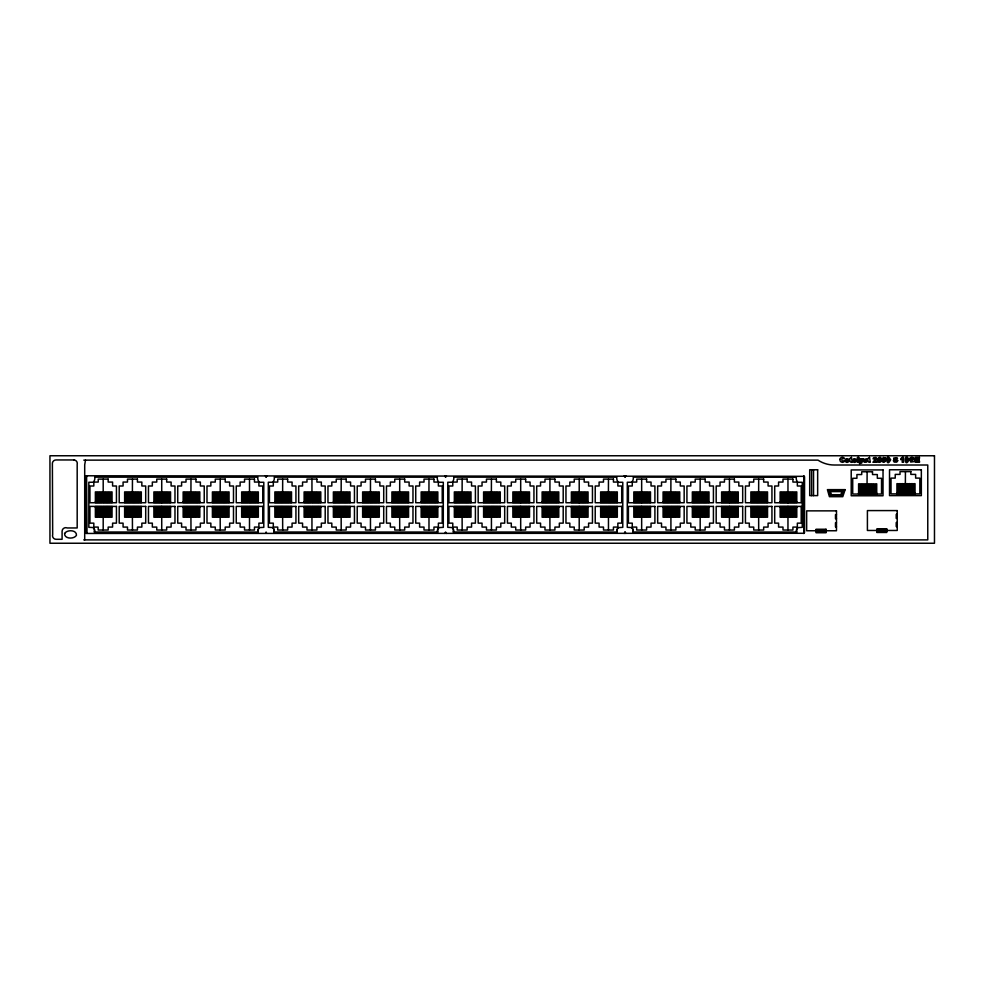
<?xml version="1.0" encoding="UTF-8"?>
<svg xmlns="http://www.w3.org/2000/svg" width="999" height="999" viewBox="0 0 999 999"><rect width="100%" height="100%" fill="white"/><g stroke="black" fill="none" stroke-linecap="round" stroke-linejoin="round"><path stroke-width="1.5" d="M444.905 475.824L445.579 477.147L446.441 475.824M624.175 533.491L624.862 532.804A1.748 1.748 0 0 0 625.062 532.005L625.861 533.454M265.759 533.041L265.896 532.804A1.748 1.748 0 0 0 266.096 532.005L266.496 533.129M444.855 533.404L445.591 532.005L446.378 533.454M259.265 527.634L263.798 527.347L263.798 482.28L259.565 482.28A5.007 5.007 0 0 1 258.666 481.256L258.429 480.856A5.544 5.544 0 0 1 257.879 477.185L94.743 477.147A5.544 5.544 0 0 1 94.193 480.819L93.956 481.206A5.007 5.007 0 0 1 93.057 482.242L88.824 482.242L88.824 527.31L93.357 527.584A4.246 4.246 0 0 1 94.081 528.608L94.256 529.02A4.67 4.67 0 0 1 94.393 532.005L258.229 532.042A4.67 4.67 0 0 1 258.366 529.058L258.554 528.646A4.246 4.246 0 0 1 259.265 527.634A4.558 4.558 0 0 0 258.254 532.03M438.748 527.634L443.294 527.347L443.294 482.28L439.048 482.28A5.007 5.007 0 0 1 438.149 481.256L437.912 480.856A5.544 5.544 0 0 1 437.375 477.185L274.238 477.147A5.544 5.544 0 0 1 273.689 480.819L273.439 481.206A5.007 5.007 0 0 1 272.54 482.242L268.306 482.242L268.306 527.31L272.839 527.584A4.246 4.246 0 0 1 273.564 528.608L273.751 529.02A4.67 4.67 0 0 1 273.876 532.005L437.724 532.042A4.558 4.558 0 0 1 438.736 527.622A4.246 4.246 0 0 0 438.037 528.646L437.849 529.058A4.67 4.67 0 0 0 437.724 532.042M618.231 527.634L622.777 527.347L622.777 482.28L618.531 482.28A5.007 5.007 0 0 1 617.632 481.256L617.394 480.856A5.544 5.544 0 0 1 616.858 477.185L453.721 477.147A5.544 5.544 0 0 1 453.171 480.819L452.922 481.206A5.007 5.007 0 0 1 452.023 482.242L447.789 482.242L447.789 527.31L452.322 527.584A4.246 4.246 0 0 1 453.047 528.608L453.234 529.02A4.67 4.67 0 0 1 453.359 532.005L617.207 532.042A4.558 4.558 0 0 1 618.219 527.622A4.246 4.246 0 0 0 617.519 528.646L617.332 529.058A4.67 4.67 0 0 0 617.207 532.042M803.745 533.454L804.357 532.804A1.748 1.748 0 0 0 804.545 532.005L804.545 477.147A1.673 1.673 0 0 0 804.345 476.348L86.014 475.786L86.014 533.454L803.945 533.279M87.475 475.824L86.601 477.147L87 533.129M266.958 475.824L266.096 477.147A1.673 1.673 0 0 0 265.896 476.348L265.334 475.861M625.923 475.824L625.062 477.147A1.673 1.673 0 0 0 624.862 476.348L624.387 475.824M83.779 460.127L817.969 460.127A29.733 29.733 0 0 0 834.302 465.01L927.771 465.01L927.771 539.885L83.779 539.885M905.331 483.678L904.132 483.678L904.132 493.881M867.007 483.828L865.808 483.828L865.808 494.043M828.908 490.584L843.568 490.584L841.857 495.729L829.919 495.729L828.908 490.584L830.381 495.729M132.368 491.908L131.256 491.908L131.256 502.734M190.884 491.908L189.785 491.908L189.785 502.734M220.142 491.908L219.043 491.908L219.043 502.734M282.592 491.908L281.481 491.908L281.481 502.734M341.109 491.908L340.01 491.908L340.01 502.734M399.625 491.908L398.526 491.908L398.526 502.734M428.896 491.908L427.784 491.908L427.784 502.734M462.075 491.908L460.964 491.908L460.964 502.734M491.333 491.908L490.222 491.908L490.222 502.734M549.85 491.908L548.751 491.908L548.751 502.734M608.379 491.908L607.267 491.908L607.267 502.734M670.816 491.908L669.717 491.908L669.717 502.734M700.074 491.908L698.975 491.908L698.975 502.734M758.603 491.908L757.492 491.908L757.492 502.734M858.603 493.106L859.814 493.106M861.013 493.106L862.212 493.106M863.411 493.106L864.61 493.106M865.808 493.106L867.007 493.106M868.218 493.106L869.417 493.106M870.616 493.106L871.815 493.106M873.014 493.106L874.212 493.106M875.524 493.106L876.722 493.106M896.927 492.957L898.126 492.957M899.325 492.957L900.524 492.957M901.722 492.957L902.921 492.957M904.132 492.957L905.331 492.957M906.53 492.957L907.729 492.957M908.928 492.957L910.126 492.957M911.325 492.957L912.537 492.957M913.835 492.957L915.034 492.957M95.38 501.748L96.478 501.748M97.577 501.748L98.689 501.748M99.788 501.748L100.899 501.748M101.998 501.748L103.097 501.748M104.208 501.748L105.307 501.748M106.418 501.748L107.517 501.748M108.629 501.748L109.728 501.748M110.926 501.748L112.038 501.748M124.638 501.748L125.737 501.748M126.848 501.748L127.947 501.748M129.046 501.748L130.157 501.748M131.256 501.748L132.368 501.748M133.466 501.748L134.578 501.748M135.677 501.748L136.776 501.748M137.887 501.748L138.986 501.748M140.185 501.748L141.296 501.748M153.896 501.748L154.995 501.748M156.106 501.748L157.205 501.748M158.317 501.748L159.415 501.748M160.514 501.748L161.626 501.748M162.725 501.748L163.836 501.748M164.935 501.748L166.046 501.748M167.145 501.748L168.244 501.748M169.443 501.748L170.554 501.748M183.154 501.748L184.266 501.748M185.364 501.748L186.463 501.748M187.575 501.748L188.674 501.748M189.785 501.748L190.884 501.748M191.983 501.748L193.094 501.748M194.193 501.748L195.305 501.748M196.403 501.748L197.515 501.748M198.714 501.748L199.812 501.748M212.412 501.748L213.524 501.748M214.623 501.748L215.734 501.748M216.833 501.748L217.932 501.748M219.043 501.748L220.142 501.748M221.254 501.748L222.352 501.748M223.464 501.748L224.563 501.748M225.662 501.748L226.773 501.748M227.972 501.748L229.071 501.748M241.671 501.748L242.782 501.748M243.881 501.748L244.992 501.748M246.091 501.748L247.203 501.748M248.301 501.748L249.4 501.748M250.512 501.748L251.611 501.748M252.722 501.748L253.821 501.748M254.932 501.748L256.031 501.748M257.23 501.748L258.329 501.748M274.862 501.748L275.961 501.748M277.073 501.748L278.172 501.748M279.27 501.748L280.382 501.748M281.481 501.748L282.592 501.748M283.691 501.748L284.802 501.748M285.901 501.748L287 501.748M288.112 501.748L289.211 501.748M290.409 501.748L291.521 501.748M304.121 501.748L305.219 501.748M306.331 501.748L307.43 501.748M308.541 501.748L309.64 501.748M310.739 501.748L311.85 501.748M312.949 501.748L314.061 501.748M315.16 501.748L316.271 501.748M317.37 501.748L318.469 501.748M319.68 501.748L320.779 501.748M333.379 501.748L334.49 501.748M335.589 501.748L336.688 501.748M337.799 501.748L338.898 501.748M340.01 501.748L341.109 501.748M342.22 501.748L343.319 501.748M344.418 501.748L345.529 501.748M346.628 501.748L347.739 501.748M348.938 501.748L350.037 501.748M362.637 501.748L363.748 501.748M364.847 501.748L365.959 501.748M367.058 501.748L368.156 501.748M369.268 501.748L370.367 501.748M371.478 501.748L372.577 501.748M373.688 501.748L374.787 501.748M375.886 501.748L376.998 501.748M378.196 501.748L379.295 501.748M391.908 501.748L393.007 501.748M394.106 501.748L395.217 501.748M396.316 501.748L397.427 501.748M398.526 501.748L399.625 501.748M400.736 501.748L401.835 501.748M402.947 501.748L404.046 501.748M405.157 501.748L406.256 501.748M407.455 501.748L408.566 501.748M421.166 501.748L422.265 501.748M423.376 501.748L424.475 501.748M425.574 501.748L426.685 501.748M427.784 501.748L428.896 501.748M429.995 501.748L431.106 501.748M432.205 501.748L433.304 501.748M434.415 501.748L435.514 501.748M436.713 501.748L437.824 501.748M454.345 501.748L455.444 501.748M456.555 501.748L457.654 501.748M458.753 501.748L459.865 501.748M460.964 501.748L462.075 501.748M463.174 501.748L464.285 501.748M465.384 501.748L466.483 501.748M467.594 501.748L468.693 501.748M469.892 501.748L471.004 501.748M483.603 501.748L484.702 501.748M485.814 501.748L486.913 501.748M488.024 501.748L489.123 501.748M490.222 501.748L491.333 501.748M492.432 501.748L493.543 501.748M494.642 501.748L495.754 501.748M496.853 501.748L497.952 501.748M499.163 501.748L500.262 501.748M512.862 501.748L513.973 501.748M515.072 501.748L516.171 501.748M517.282 501.748L518.381 501.748M519.492 501.748L520.591 501.748M521.69 501.748L522.802 501.748M523.901 501.748L525.012 501.748M526.111 501.748L527.222 501.748M528.421 501.748L529.52 501.748M542.12 501.748L543.231 501.748M544.33 501.748L545.442 501.748M546.54 501.748L547.639 501.748M548.751 501.748L549.85 501.748M550.961 501.748L552.06 501.748M553.171 501.748L554.27 501.748M555.369 501.748L556.48 501.748M557.679 501.748L558.778 501.748M571.378 501.748L572.489 501.748M573.588 501.748L574.7 501.748M575.799 501.748L576.91 501.748M578.009 501.748L579.108 501.748M580.219 501.748L581.318 501.748M582.429 501.748L583.528 501.748M584.64 501.748L585.739 501.748M586.937 501.748L588.049 501.748M600.649 501.748L601.748 501.748M602.859 501.748L603.958 501.748M605.057 501.748L606.168 501.748M607.267 501.748L608.379 501.748M609.477 501.748L610.576 501.748M611.688 501.748L612.787 501.748M613.898 501.748L614.997 501.748M616.196 501.748L617.307 501.748M633.828 501.748L634.927 501.748M636.038 501.748L637.137 501.748M638.249 501.748L639.348 501.748M640.446 501.748L641.558 501.748M642.657 501.748L643.768 501.748M644.867 501.748L645.978 501.748M647.077 501.748L648.176 501.748M649.387 501.748L650.486 501.748M663.086 501.748L664.198 501.748M665.297 501.748L666.395 501.748M667.507 501.748L668.606 501.748M669.717 501.748L670.816 501.748M671.927 501.748L673.026 501.748M674.125 501.748L675.237 501.748M676.335 501.748L677.447 501.748M678.646 501.748L679.745 501.748M692.344 501.748L693.456 501.748M694.555 501.748L695.666 501.748M696.765 501.748L697.864 501.748M698.975 501.748L700.074 501.748M701.186 501.748L702.285 501.748M703.396 501.748L704.495 501.748M705.594 501.748L706.705 501.748M707.904 501.748L709.003 501.748M721.615 501.748L722.714 501.748M723.813 501.748L724.924 501.748M726.023 501.748L727.135 501.748M728.234 501.748L729.332 501.748M730.444 501.748L731.543 501.748M732.654 501.748L733.753 501.748M734.864 501.748L735.963 501.748M737.162 501.748L738.273 501.748M750.873 501.748L751.972 501.748M753.084 501.748L754.183 501.748M755.281 501.748L756.393 501.748M757.492 501.748L758.603 501.748M759.702 501.748L760.813 501.748M761.912 501.748L763.011 501.748M764.123 501.748L765.222 501.748M766.42 501.748L767.532 501.748M780.132 501.748L781.23 501.748M782.342 501.748L783.441 501.748M784.552 501.748L785.651 501.748M786.75 501.748L787.861 501.748M788.96 501.748L790.072 501.748M791.171 501.748L792.282 501.748M793.381 501.748L794.48 501.748M795.679 501.748L796.79 501.748M95.38 507.392L96.478 507.392M97.577 507.392L98.689 507.392M99.788 507.392L100.899 507.392M101.998 507.392L103.097 507.392M104.208 507.392L105.307 507.392M106.418 507.392L107.517 507.392M108.629 507.392L109.728 507.392M110.926 507.392L112.038 507.392M124.638 507.392L125.737 507.392M126.848 507.392L127.947 507.392M129.046 507.392L130.157 507.392M131.256 507.392L132.368 507.392M133.466 507.392L134.578 507.392M135.677 507.392L136.776 507.392M137.887 507.392L138.986 507.392M140.185 507.392L141.296 507.392M153.896 507.392L154.995 507.392M156.106 507.392L157.205 507.392M158.317 507.392L159.415 507.392M160.514 507.392L161.626 507.392M162.725 507.392L163.836 507.392M164.935 507.392L166.046 507.392M167.145 507.392L168.244 507.392M169.443 507.392L170.554 507.392M183.154 507.392L184.266 507.392M185.364 507.392L186.463 507.392M187.575 507.392L188.674 507.392M189.785 507.392L190.884 507.392M191.983 507.392L193.094 507.392M194.193 507.392L195.305 507.392M196.403 507.392L197.515 507.392M198.714 507.392L199.812 507.392M212.412 507.392L213.524 507.392M214.623 507.392L215.734 507.392M216.833 507.392L217.932 507.392M219.043 507.392L220.142 507.392M221.254 507.392L222.352 507.392M223.464 507.392L224.563 507.392M225.662 507.392L226.773 507.392M227.972 507.392L229.071 507.392M241.671 507.392L242.782 507.392M243.881 507.392L244.992 507.392M246.091 507.392L247.203 507.392M248.301 507.392L249.4 507.392M250.512 507.392L251.611 507.392M252.722 507.392L253.821 507.392M254.932 507.392L256.031 507.392M257.23 507.392L258.329 507.392M274.862 507.392L275.961 507.392M277.073 507.392L278.172 507.392M279.27 507.392L280.382 507.392M281.481 507.392L282.592 507.392M283.691 507.392L284.802 507.392M285.901 507.392L287 507.392M288.112 507.392L289.211 507.392M290.409 507.392L291.521 507.392M304.121 507.392L305.219 507.392M306.331 507.392L307.43 507.392M308.541 507.392L309.64 507.392M310.739 507.392L311.85 507.392M312.949 507.392L314.061 507.392M315.16 507.392L316.271 507.392M317.37 507.392L318.469 507.392M319.68 507.392L320.779 507.392M333.379 507.392L334.49 507.392M335.589 507.392L336.688 507.392M337.799 507.392L338.898 507.392M340.01 507.392L341.109 507.392M342.22 507.392L343.319 507.392M344.418 507.392L345.529 507.392M346.628 507.392L347.739 507.392M348.938 507.392L350.037 507.392M362.637 507.392L363.748 507.392M364.847 507.392L365.959 507.392M367.058 507.392L368.156 507.392M369.268 507.392L370.367 507.392M371.478 507.392L372.577 507.392M373.688 507.392L374.787 507.392M375.886 507.392L376.998 507.392M378.196 507.392L379.295 507.392M391.908 507.392L393.007 507.392M394.106 507.392L395.217 507.392M396.316 507.392L397.427 507.392M398.526 507.392L399.625 507.392M400.736 507.392L401.835 507.392M402.947 507.392L404.046 507.392M405.157 507.392L406.256 507.392M407.455 507.392L408.566 507.392M421.166 507.392L422.265 507.392M423.376 507.392L424.475 507.392M425.574 507.392L426.685 507.392M427.784 507.392L428.896 507.392M429.995 507.392L431.106 507.392M432.205 507.392L433.304 507.392M434.415 507.392L435.514 507.392M436.713 507.392L437.824 507.392M454.345 507.392L455.444 507.392M456.555 507.392L457.654 507.392M458.753 507.392L459.865 507.392M460.964 507.392L462.075 507.392M463.174 507.392L464.285 507.392M465.384 507.392L466.483 507.392M467.594 507.392L468.693 507.392M469.892 507.392L471.004 507.392M483.603 507.392L484.702 507.392M485.814 507.392L486.913 507.392M488.024 507.392L489.123 507.392M490.222 507.392L491.333 507.392M492.432 507.392L493.543 507.392M494.642 507.392L495.754 507.392M496.853 507.392L497.952 507.392M499.163 507.392L500.262 507.392M512.862 507.392L513.973 507.392M515.072 507.392L516.171 507.392M517.282 507.392L518.381 507.392M519.492 507.392L520.591 507.392M521.69 507.392L522.802 507.392M523.901 507.392L525.012 507.392M526.111 507.392L527.222 507.392M528.421 507.392L529.52 507.392M542.12 507.392L543.231 507.392M544.33 507.392L545.442 507.392M546.54 507.392L547.639 507.392M548.751 507.392L549.85 507.392M550.961 507.392L552.06 507.392M553.171 507.392L554.27 507.392M555.369 507.392L556.48 507.392M557.679 507.392L558.778 507.392M571.378 507.392L572.489 507.392M573.588 507.392L574.7 507.392M575.799 507.392L576.91 507.392M578.009 507.392L579.108 507.392M580.219 507.392L581.318 507.392M582.429 507.392L583.528 507.392M584.64 507.392L585.739 507.392M586.937 507.392L588.049 507.392M600.649 507.392L601.748 507.392M602.859 507.392L603.958 507.392M605.057 507.392L606.168 507.392M607.267 507.392L608.379 507.392M609.477 507.392L610.576 507.392M611.688 507.392L612.787 507.392M613.898 507.392L614.997 507.392M616.196 507.392L617.307 507.392M633.828 507.392L634.927 507.392M636.038 507.392L637.137 507.392M638.249 507.392L639.348 507.392M640.446 507.392L641.558 507.392M642.657 507.392L643.768 507.392M644.867 507.392L645.978 507.392M647.077 507.392L648.176 507.392M649.387 507.392L650.486 507.392M663.086 507.392L664.198 507.392M665.297 507.392L666.395 507.392M667.507 507.392L668.606 507.392M669.717 507.392L670.816 507.392M671.927 507.392L673.026 507.392M674.125 507.392L675.237 507.392M676.335 507.392L677.447 507.392M678.646 507.392L679.745 507.392M692.344 507.392L693.456 507.392M694.555 507.392L695.666 507.392M696.765 507.392L697.864 507.392M698.975 507.392L700.074 507.392M701.186 507.392L702.285 507.392M703.396 507.392L704.495 507.392M705.594 507.392L706.705 507.392M707.904 507.392L709.003 507.392M721.615 507.392L722.714 507.392M723.813 507.392L724.924 507.392M726.023 507.392L727.135 507.392M728.234 507.392L729.332 507.392M730.444 507.392L731.543 507.392M732.654 507.392L733.753 507.392M734.864 507.392L735.963 507.392M737.162 507.392L738.273 507.392M750.873 507.392L751.972 507.392M753.084 507.392L754.183 507.392M755.281 507.392L756.393 507.392M757.492 507.392L758.603 507.392M759.702 507.392L760.813 507.392M761.912 507.392L763.011 507.392M764.123 507.392L765.222 507.392M766.42 507.392L767.532 507.392M780.132 507.392L781.23 507.392M782.342 507.392L783.441 507.392M784.552 507.392L785.651 507.392M786.75 507.392L787.861 507.392M788.96 507.392L790.072 507.392M791.171 507.392L792.282 507.392M793.381 507.392L794.48 507.392M795.679 507.392L796.79 507.392M897.227 514.398L896.24 514.398L896.24 518.381L897.227 518.381M836.475 514.685L835.489 514.685L835.489 518.656L836.475 518.656M132.368 517.232L131.256 517.232L131.256 506.406M190.884 517.232L189.785 517.232L189.785 506.406M220.142 517.232L219.043 517.232L219.043 506.406M282.592 517.232L281.481 517.232L281.481 506.406M341.109 517.232L340.01 517.232L340.01 506.406M399.625 517.232L398.526 517.232L398.526 506.406M428.896 517.232L427.784 517.232L427.784 506.406M462.075 517.232L460.964 517.232L460.964 506.406M491.333 517.232L490.222 517.232L490.222 506.406M549.85 517.232L548.751 517.232L548.751 506.406M608.379 517.232L607.267 517.232L607.267 506.406M670.816 517.232L669.717 517.232L669.717 506.406M700.074 517.232L698.975 517.232L698.975 506.406M758.603 517.232L757.492 517.232L757.492 506.406M897.227 522.552L896.24 522.552L896.24 526.523L897.227 526.523M836.475 522.827L835.489 522.827L835.489 526.81L836.475 526.81M876.835 529.482L886.775 529.482M816.083 529.757L826.023 529.757M876.835 531.468L886.775 531.468M816.083 531.743L826.023 531.743M796.69 532.042A4.67 4.67 0 0 1 796.815 529.058L797.002 528.646A4.246 4.246 0 0 1 797.726 527.634L802.259 527.347L802.259 482.28L798.026 482.28A5.007 5.007 0 0 1 797.127 481.256L796.877 480.856A5.544 5.544 0 0 1 796.34 477.185L633.204 477.147A5.544 5.544 0 0 1 632.654 480.819L632.404 481.206A5.007 5.007 0 0 1 631.505 482.242L627.272 482.242L627.272 527.31L631.818 527.584A4.558 4.558 0 0 1 632.817 531.992L796.69 532.042A4.558 4.558 0 0 1 797.714 527.622M624.313 475.861L624.787 476.386A1.673 1.673 0 0 1 624.962 476.91M265.672 476.161L265.821 476.386A1.673 1.673 0 0 1 265.996 476.91M445.579 477.147L445.554 476.86A1.673 1.673 0 0 0 445.304 476.386M915.034 493.881L915.034 483.678L913.835 483.678L913.835 493.881M912.537 493.881L912.537 483.678L911.325 483.678L911.325 493.881M910.126 493.881L910.126 483.678L908.928 483.678L908.928 493.881M907.729 493.881L907.729 483.678L906.53 483.678L906.53 493.881M905.431 471.615L905.331 493.881M902.921 493.881L902.921 483.678L901.722 483.678L901.722 493.881M900.524 493.881L900.524 483.678L899.325 483.678L899.325 493.881M898.126 493.881L898.126 483.678L896.927 483.678L896.927 493.881M896.727 514.398L896.727 518.381M896.727 522.552L896.727 526.523M876.722 494.043L876.722 483.828L875.524 483.828L875.524 494.043M874.212 494.043L874.212 483.828L873.014 483.828L873.014 494.043M871.815 494.043L871.815 483.828L870.616 483.828L870.616 494.043M869.417 494.043L869.417 483.828L868.218 483.828L868.218 494.043M867.12 471.778L867.007 494.043M864.61 494.043L864.61 483.828L863.411 483.828L863.411 494.043M862.212 494.043L862.212 483.828L861.013 483.828L861.013 494.043M859.814 494.043L859.814 483.828L858.603 483.828L858.603 494.043M835.988 514.685L835.988 518.656M835.988 522.827L835.988 526.81M813.536 469.767L813.536 495.616M811.625 469.767L811.625 495.616M803.87 475.786L803.87 533.454M796.79 502.734L796.79 491.908L795.679 491.908L795.679 502.734M796.79 506.406L796.79 517.232L795.679 517.232L795.679 506.406M794.48 502.734L794.48 491.908L793.381 491.908L793.381 502.734M794.48 506.406L794.48 517.232L793.381 517.232L793.381 506.406M792.282 502.734L792.282 491.908L791.171 491.908L791.171 502.734M792.282 506.406L792.282 517.232L791.171 517.232L791.171 506.406M790.072 502.734L790.072 491.908L788.96 491.908L788.96 502.734M790.072 506.406L790.072 517.232L788.96 517.232L788.96 506.406M787.961 479.108L787.961 502.734M787.961 506.406L787.961 530.032M787.861 502.734L787.861 491.908L786.75 491.908L786.75 502.734M787.861 506.406L787.861 517.232L786.75 517.232L786.75 506.406M785.651 502.734L785.651 491.908L784.552 491.908L784.552 502.734M785.651 506.406L785.651 517.232L784.552 517.232L784.552 506.406M783.441 502.734L783.441 491.908L782.342 491.908L782.342 502.734M783.441 506.406L783.441 517.232L782.342 517.232L782.342 506.406M781.23 502.734L781.23 491.908L780.132 491.908L780.132 502.734M781.23 506.406L781.23 517.232L780.132 517.232L780.132 506.406M767.532 502.734L767.532 491.908L766.42 491.908L766.42 502.734M767.532 506.406L767.532 517.232L766.42 517.232L766.42 506.406M765.222 502.734L765.222 491.908L764.123 491.908L764.123 502.734M765.222 506.406L765.222 517.232L764.123 517.232L764.123 506.406M763.011 502.734L763.011 491.908L761.912 491.908L761.912 502.734M763.011 506.406L763.011 517.232L761.912 517.232L761.912 506.406M760.813 502.734L760.813 491.908L759.702 491.908L759.702 502.734M760.813 506.406L760.813 517.232L759.702 517.232L759.702 506.406M758.691 479.108L758.603 502.734M758.603 506.406L758.691 530.032M756.393 502.734L756.393 491.908L755.281 491.908L755.281 502.734M756.393 506.406L756.393 517.232L755.281 517.232L755.281 506.406M754.183 502.734L754.183 491.908L753.084 491.908L753.084 502.734M754.183 506.406L754.183 517.232L753.084 517.232L753.084 506.406M751.972 502.734L751.972 491.908L750.873 491.908L750.873 502.734M751.972 506.406L751.972 517.232L750.873 517.232L750.873 506.406M738.273 502.734L738.273 491.908L737.162 491.908L737.162 502.734M738.273 506.406L738.273 517.232L737.162 517.232L737.162 506.406M735.963 502.734L735.963 491.908L734.864 491.908L734.864 502.734M735.963 506.406L735.963 517.232L734.864 517.232L734.864 506.406M733.753 502.734L733.753 491.908L732.654 491.908L732.654 502.734M733.753 506.406L733.753 517.232L732.654 517.232L732.654 506.406M731.543 502.734L731.543 491.908L730.444 491.908L730.444 502.734M731.543 506.406L731.543 517.232L730.444 517.232L730.444 506.406M729.432 479.108L729.432 502.734M729.432 506.406L729.432 530.032M729.332 502.734L729.332 491.908L728.234 491.908L728.234 502.734M729.332 506.406L729.332 517.232L728.234 517.232L728.234 506.406M727.135 502.734L727.135 491.908L726.023 491.908L726.023 502.734M727.135 506.406L727.135 517.232L726.023 517.232L726.023 506.406M724.924 502.734L724.924 491.908L723.813 491.908L723.813 502.734M724.924 506.406L724.924 517.232L723.813 517.232L723.813 506.406M722.714 502.734L722.714 491.908L721.615 491.908L721.615 502.734M722.714 506.406L722.714 517.232L721.615 517.232L721.615 506.406M709.003 502.734L709.003 491.908L707.904 491.908L707.904 502.734M709.003 506.406L709.003 517.232L707.904 517.232L707.904 506.406M706.705 502.734L706.705 491.908L705.594 491.908L705.594 502.734M706.705 506.406L706.705 517.232L705.594 517.232L705.594 506.406M704.495 502.734L704.495 491.908L703.396 491.908L703.396 502.734M704.495 506.406L704.495 517.232L703.396 517.232L703.396 506.406M702.285 502.734L702.285 491.908L701.186 491.908L701.186 502.734M702.285 506.406L702.285 517.232L701.186 517.232L701.186 506.406M700.174 479.108L700.074 502.734M700.174 506.406L700.174 530.032M697.864 502.734L697.864 491.908L696.765 491.908L696.765 502.734M697.864 506.406L697.864 517.232L696.765 517.232L696.765 506.406M695.666 502.734L695.666 491.908L694.555 491.908L694.555 502.734M695.666 506.406L695.666 517.232L694.555 517.232L694.555 506.406M693.456 502.734L693.456 491.908L692.344 491.908L692.344 502.734M693.456 506.406L693.456 517.232L692.344 517.232L692.344 506.406M679.745 502.734L679.745 491.908L678.646 491.908L678.646 502.734M679.745 506.406L679.745 517.232L678.646 517.232L678.646 506.406M677.447 502.734L677.447 491.908L676.335 491.908L676.335 502.734M677.447 506.406L677.447 517.232L676.335 517.232L676.335 506.406M675.237 502.734L675.237 491.908L674.125 491.908L674.125 502.734M675.237 506.406L675.237 517.232L674.125 517.232L674.125 506.406M673.026 502.734L673.026 491.908L671.927 491.908L671.927 502.734M673.026 506.406L673.026 517.232L671.927 517.232L671.927 506.406M670.916 479.108L670.816 502.734M670.916 506.406L670.916 530.032M668.606 502.734L668.606 491.908L667.507 491.908L667.507 502.734M668.606 506.406L668.606 517.232L667.507 517.232L667.507 506.406M666.395 502.734L666.395 491.908L665.297 491.908L665.297 502.734M666.395 506.406L666.395 517.232L665.297 517.232L665.297 506.406M664.198 502.734L664.198 491.908L663.086 491.908L663.086 502.734M664.198 506.406L664.198 517.232L663.086 517.232L663.086 506.406M650.486 502.734L650.486 491.908L649.387 491.908L649.387 502.734M650.486 506.406L650.486 517.232L649.387 517.232L649.387 506.406M648.176 502.734L648.176 491.908L647.077 491.908L647.077 502.734M648.176 506.406L648.176 517.232L647.077 517.232L647.077 506.406M645.978 502.734L645.978 491.908L644.867 491.908L644.867 502.734M645.978 506.406L645.978 517.232L644.867 517.232L644.867 506.406M643.768 502.734L643.768 491.908L642.657 491.908L642.657 502.734M643.768 506.406L643.768 517.232L642.657 517.232L642.657 506.406M641.658 479.108L641.658 502.734M641.658 506.406L641.658 530.032M641.558 502.734L641.558 491.908L640.446 491.908L640.446 502.734M641.558 506.406L641.558 517.232L640.446 517.232L640.446 506.406M639.348 502.734L639.348 491.908L638.249 491.908L638.249 502.734M639.348 506.406L639.348 517.232L638.249 517.232L638.249 506.406M637.137 502.734L637.137 491.908L636.038 491.908L636.038 502.734M637.137 506.406L637.137 517.232L636.038 517.232L636.038 506.406M634.927 502.734L634.927 491.908L633.828 491.908L633.828 502.734M634.927 506.406L634.927 517.232L633.828 517.232L633.828 506.406M617.307 502.734L617.307 491.908L616.196 491.908L616.196 502.734M617.307 506.406L617.307 517.232L616.196 517.232L616.196 506.406M614.997 502.734L614.997 491.908L613.898 491.908L613.898 502.734M614.997 506.406L614.997 517.232L613.898 517.232L613.898 506.406M612.787 502.734L612.787 491.908L611.688 491.908L611.688 502.734M612.787 506.406L612.787 517.232L611.688 517.232L611.688 506.406M610.576 502.734L610.576 491.908L609.477 491.908L609.477 502.734M610.576 506.406L610.576 517.232L609.477 517.232L609.477 506.406M608.466 479.108L608.379 502.734M608.466 506.406L608.466 530.032M606.168 502.734L606.168 491.908L605.057 491.908L605.057 502.734M606.168 506.406L606.168 517.232L605.057 517.232L605.057 506.406M603.958 502.734L603.958 491.908L602.859 491.908L602.859 502.734M603.958 506.406L603.958 517.232L602.859 517.232L602.859 506.406M601.748 502.734L601.748 491.908L600.649 491.908L600.649 502.734M601.748 506.406L601.748 517.232L600.649 517.232L600.649 506.406M588.049 502.734L588.049 491.908L586.937 491.908L586.937 502.734M588.049 506.406L588.049 517.232L586.937 517.232L586.937 506.406M585.739 502.734L585.739 491.908L584.64 491.908L584.64 502.734M585.739 506.406L585.739 517.232L584.64 517.232L584.64 506.406M583.528 502.734L583.528 491.908L582.429 491.908L582.429 502.734M583.528 506.406L583.528 517.232L582.429 517.232L582.429 506.406M581.318 502.734L581.318 491.908L580.219 491.908L580.219 502.734M581.318 506.406L581.318 517.232L580.219 517.232L580.219 506.406M579.208 479.108L579.208 502.734M579.208 506.406L579.208 530.032M579.108 502.734L579.108 491.908L578.009 491.908L578.009 502.734M579.108 506.406L579.108 517.232L578.009 517.232L578.009 506.406M576.91 502.734L576.91 491.908L575.799 491.908L575.799 502.734M576.91 506.406L576.91 517.232L575.799 517.232L575.799 506.406M574.7 502.734L574.7 491.908L573.588 491.908L573.588 502.734M574.7 506.406L574.7 517.232L573.588 517.232L573.588 506.406M572.489 502.734L572.489 491.908L571.378 491.908L571.378 502.734M572.489 506.406L572.489 517.232L571.378 517.232L571.378 506.406M558.778 502.734L558.778 491.908L557.679 491.908L557.679 502.734M558.778 506.406L558.778 517.232L557.679 517.232L557.679 506.406M556.48 502.734L556.48 491.908L555.369 491.908L555.369 502.734M556.48 506.406L556.48 517.232L555.369 517.232L555.369 506.406M554.27 502.734L554.27 491.908L553.171 491.908L553.171 502.734M554.27 506.406L554.27 517.232L553.171 517.232L553.171 506.406M552.06 502.734L552.06 491.908L550.961 491.908L550.961 502.734M552.06 506.406L552.06 517.232L550.961 517.232L550.961 506.406M549.949 479.108L549.85 502.734M549.85 506.406L549.949 530.032M547.639 502.734L547.639 491.908L546.54 491.908L546.54 502.734M547.639 506.406L547.639 517.232L546.54 517.232L546.54 506.406M545.442 502.734L545.442 491.908L544.33 491.908L544.33 502.734M545.442 506.406L545.442 517.232L544.33 517.232L544.33 506.406M543.231 502.734L543.231 491.908L542.12 491.908L542.12 502.734M543.231 506.406L543.231 517.232L542.12 517.232L542.12 506.406M529.52 502.734L529.52 491.908L528.421 491.908L528.421 502.734M529.52 506.406L529.52 517.232L528.421 517.232L528.421 506.406M527.222 502.734L527.222 491.908L526.111 491.908L526.111 502.734M527.222 506.406L527.222 517.232L526.111 517.232L526.111 506.406M525.012 502.734L525.012 491.908L523.901 491.908L523.901 502.734M525.012 506.406L525.012 517.232L523.901 517.232L523.901 506.406M522.802 502.734L522.802 491.908L521.69 491.908L521.69 502.734M522.802 506.406L522.802 517.232L521.69 517.232L521.69 506.406M520.691 479.108L520.691 502.734M520.691 506.406L520.691 530.032M520.591 502.734L520.591 491.908L519.492 491.908L519.492 502.734M520.591 506.406L520.591 517.232L519.492 517.232L519.492 506.406M518.381 502.734L518.381 491.908L517.282 491.908L517.282 502.734M518.381 506.406L518.381 517.232L517.282 517.232L517.282 506.406M516.171 502.734L516.171 491.908L515.072 491.908L515.072 502.734M516.171 506.406L516.171 517.232L515.072 517.232L515.072 506.406M513.973 502.734L513.973 491.908L512.862 491.908L512.862 502.734M513.973 506.406L513.973 517.232L512.862 517.232L512.862 506.406M500.262 502.734L500.262 491.908L499.163 491.908L499.163 502.734M500.262 506.406L500.262 517.232L499.163 517.232L499.163 506.406M497.952 502.734L497.952 491.908L496.853 491.908L496.853 502.734M497.952 506.406L497.952 517.232L496.853 517.232L496.853 506.406M495.754 502.734L495.754 491.908L494.642 491.908L494.642 502.734M495.754 506.406L495.754 517.232L494.642 517.232L494.642 506.406M493.543 502.734L493.543 491.908L492.432 491.908L492.432 502.734M493.543 506.406L493.543 517.232L492.432 517.232L492.432 506.406M491.433 479.108L491.333 502.734M491.433 506.406L491.433 530.032M489.123 502.734L489.123 491.908L488.024 491.908L488.024 502.734M489.123 506.406L489.123 517.232L488.024 517.232L488.024 506.406M486.913 502.734L486.913 491.908L485.814 491.908L485.814 502.734M486.913 506.406L486.913 517.232L485.814 517.232L485.814 506.406M484.702 502.734L484.702 491.908L483.603 491.908L483.603 502.734M484.702 506.406L484.702 517.232L483.603 517.232L483.603 506.406M471.004 502.734L471.004 491.908L469.892 491.908L469.892 502.734M471.004 506.406L471.004 517.232L469.892 517.232L469.892 506.406M468.693 502.734L468.693 491.908L467.594 491.908L467.594 502.734M468.693 506.406L468.693 517.232L467.594 517.232L467.594 506.406M466.483 502.734L466.483 491.908L465.384 491.908L465.384 502.734M466.483 506.406L466.483 517.232L465.384 517.232L465.384 506.406M464.285 502.734L464.285 491.908L463.174 491.908L463.174 502.734M464.285 506.406L464.285 517.232L463.174 517.232L463.174 506.406M462.162 479.108L462.075 502.734M462.075 506.406L462.162 530.032M459.865 502.734L459.865 491.908L458.753 491.908L458.753 502.734M459.865 506.406L459.865 517.232L458.753 517.232L458.753 506.406M457.654 502.734L457.654 491.908L456.555 491.908L456.555 502.734M457.654 506.406L457.654 517.232L456.555 517.232L456.555 506.406M455.444 502.734L455.444 491.908L454.345 491.908L454.345 502.734M455.444 506.406L455.444 517.232L454.345 517.232L454.345 506.406M437.824 502.734L437.824 491.908L436.713 491.908L436.713 502.734M437.824 506.406L437.824 517.232L436.713 517.232L436.713 506.406M435.514 502.734L435.514 491.908L434.415 491.908L434.415 502.734M435.514 506.406L435.514 517.232L434.415 517.232L434.415 506.406M433.304 502.734L433.304 491.908L432.205 491.908L432.205 502.734M433.304 506.406L433.304 517.232L432.205 517.232L432.205 506.406M431.106 502.734L431.106 491.908L429.995 491.908L429.995 502.734M431.106 506.406L431.106 517.232L429.995 517.232L429.995 506.406M428.983 479.108L428.896 502.734M428.983 506.406L428.983 530.032M426.685 502.734L426.685 491.908L425.574 491.908L425.574 502.734M426.685 506.406L426.685 517.232L425.574 517.232L425.574 506.406M424.475 502.734L424.475 491.908L423.376 491.908L423.376 502.734M424.475 506.406L424.475 517.232L423.376 517.232L423.376 506.406M422.265 502.734L422.265 491.908L421.166 491.908L421.166 502.734M422.265 506.406L422.265 517.232L421.166 517.232L421.166 506.406M408.566 502.734L408.566 491.908L407.455 491.908L407.455 502.734M408.566 506.406L408.566 517.232L407.455 517.232L407.455 506.406M406.256 502.734L406.256 491.908L405.157 491.908L405.157 502.734M406.256 506.406L406.256 517.232L405.157 517.232L405.157 506.406M404.046 502.734L404.046 491.908L402.947 491.908L402.947 502.734M404.046 506.406L404.046 517.232L402.947 517.232L402.947 506.406M401.835 502.734L401.835 491.908L400.736 491.908L400.736 502.734M401.835 506.406L401.835 517.232L400.736 517.232L400.736 506.406M399.725 479.108L399.625 502.734M399.625 506.406L399.725 530.032M397.427 502.734L397.427 491.908L396.316 491.908L396.316 502.734M397.427 506.406L397.427 517.232L396.316 517.232L396.316 506.406M395.217 502.734L395.217 491.908L394.106 491.908L394.106 502.734M395.217 506.406L395.217 517.232L394.106 517.232L394.106 506.406M393.007 502.734L393.007 491.908L391.908 491.908L391.908 502.734M393.007 506.406L393.007 517.232L391.908 517.232L391.908 506.406M379.295 502.734L379.295 491.908L378.196 491.908L378.196 502.734M379.295 506.406L379.295 517.232L378.196 517.232L378.196 506.406M376.998 502.734L376.998 491.908L375.886 491.908L375.886 502.734M376.998 506.406L376.998 517.232L375.886 517.232L375.886 506.406M374.787 502.734L374.787 491.908L373.688 491.908L373.688 502.734M374.787 506.406L374.787 517.232L373.688 517.232L373.688 506.406M372.577 502.734L372.577 491.908L371.478 491.908L371.478 502.734M372.577 506.406L372.577 517.232L371.478 517.232L371.478 506.406M370.467 479.108L370.467 502.734L370.367 491.908L369.268 491.908L369.268 502.734M370.467 530.032L370.467 506.406L370.367 517.232L369.268 517.232L369.268 506.406M368.156 502.734L368.156 491.908L367.058 491.908L367.058 502.734M368.156 506.406L368.156 517.232L367.058 517.232L367.058 506.406M365.959 502.734L365.959 491.908L364.847 491.908L364.847 502.734M365.959 506.406L365.959 517.232L364.847 517.232L364.847 506.406M363.748 502.734L363.748 491.908L362.637 491.908L362.637 502.734M363.748 506.406L363.748 517.232L362.637 517.232L362.637 506.406M350.037 502.734L350.037 491.908L348.938 491.908L348.938 502.734M350.037 506.406L350.037 517.232L348.938 517.232L348.938 506.406M347.739 502.734L347.739 491.908L346.628 491.908L346.628 502.734M347.739 506.406L347.739 517.232L346.628 517.232L346.628 506.406M345.529 502.734L345.529 491.908L344.418 491.908L344.418 502.734M345.529 506.406L345.529 517.232L344.418 517.232L344.418 506.406M343.319 502.734L343.319 491.908L342.22 491.908L342.22 502.734M343.319 506.406L343.319 517.232L342.22 517.232L342.22 506.406M341.208 479.108L341.109 502.734M341.109 506.406L341.208 530.032M338.898 502.734L338.898 491.908L337.799 491.908L337.799 502.734M338.898 506.406L338.898 517.232L337.799 517.232L337.799 506.406M336.688 502.734L336.688 491.908L335.589 491.908L335.589 502.734M336.688 506.406L336.688 517.232L335.589 517.232L335.589 506.406M334.49 502.734L334.49 491.908L333.379 491.908L333.379 502.734M334.49 506.406L334.49 517.232L333.379 517.232L333.379 506.406M320.779 502.734L320.779 491.908L319.68 491.908L319.68 502.734M320.779 506.406L320.779 517.232L319.68 517.232L319.68 506.406M318.469 502.734L318.469 491.908L317.37 491.908L317.37 502.734M318.469 506.406L318.469 517.232L317.37 517.232L317.37 506.406M316.271 502.734L316.271 491.908L315.16 491.908L315.16 502.734M316.271 506.406L316.271 517.232L315.16 517.232L315.16 506.406M314.061 502.734L314.061 491.908L312.949 491.908L312.949 502.734M314.061 506.406L314.061 517.232L312.949 517.232L312.949 506.406M311.95 479.108L311.95 502.734L311.85 491.908L310.739 491.908L310.739 502.734M311.95 530.032L311.95 506.406L311.85 517.232L310.739 517.232L310.739 506.406M309.64 502.734L309.64 491.908L308.541 491.908L308.541 502.734M309.64 506.406L309.64 517.232L308.541 517.232L308.541 506.406M307.43 502.734L307.43 491.908L306.331 491.908L306.331 502.734M307.43 506.406L307.43 517.232L306.331 517.232L306.331 506.406M305.219 502.734L305.219 491.908L304.121 491.908L304.121 502.734M305.219 506.406L305.219 517.232L304.121 517.232L304.121 506.406M291.521 502.734L291.521 491.908L290.409 491.908L290.409 502.734M291.521 506.406L291.521 517.232L290.409 517.232L290.409 506.406M289.211 502.734L289.211 491.908L288.112 491.908L288.112 502.734M289.211 506.406L289.211 517.232L288.112 517.232L288.112 506.406M287 502.734L287 491.908L285.901 491.908L285.901 502.734M287 506.406L287 517.232L285.901 517.232L285.901 506.406M284.802 502.734L284.802 491.908L283.691 491.908L283.691 502.734M284.802 506.406L284.802 517.232L283.691 517.232L283.691 506.406M282.68 479.108L282.592 502.734M282.592 506.406L282.68 530.032M280.382 502.734L280.382 491.908L279.27 491.908L279.27 502.734M280.382 506.406L280.382 517.232L279.27 517.232L279.27 506.406M278.172 502.734L278.172 491.908L277.073 491.908L277.073 502.734M278.172 506.406L278.172 517.232L277.073 517.232L277.073 506.406M275.961 502.734L275.961 491.908L274.862 491.908L274.862 502.734M275.961 506.406L275.961 517.232L274.862 517.232L274.862 506.406M258.329 502.734L258.329 491.908L257.23 491.908L257.23 502.734M258.329 506.406L258.329 517.232L257.23 517.232L257.23 506.406M256.031 502.734L256.031 491.908L254.932 491.908L254.932 502.734M256.031 506.406L256.031 517.232L254.932 517.232L254.932 506.406M253.821 502.734L253.821 491.908L252.722 491.908L252.722 502.734M253.821 506.406L253.821 517.232L252.722 517.232L252.722 506.406M251.611 502.734L251.611 491.908L250.512 491.908L250.512 502.734M251.611 506.406L251.611 517.232L250.512 517.232L250.512 506.406M249.5 479.108L249.5 502.734L249.4 491.908L248.301 491.908L248.301 502.734M249.5 530.032L249.5 506.406L249.4 517.232L248.301 517.232L248.301 506.406M247.203 502.734L247.203 491.908L246.091 491.908L246.091 502.734M247.203 506.406L247.203 517.232L246.091 517.232L246.091 506.406M244.992 502.734L244.992 491.908L243.881 491.908L243.881 502.734M244.992 506.406L244.992 517.232L243.881 517.232L243.881 506.406M242.782 502.734L242.782 491.908L241.671 491.908L241.671 502.734M242.782 506.406L242.782 517.232L241.671 517.232L241.671 506.406M229.071 502.734L229.071 491.908L227.972 491.908L227.972 502.734M229.071 506.406L229.071 517.232L227.972 517.232L227.972 506.406M226.773 502.734L226.773 491.908L225.662 491.908L225.662 502.734M226.773 506.406L226.773 517.232L225.662 517.232L225.662 506.406M224.563 502.734L224.563 491.908L223.464 491.908L223.464 502.734M224.563 506.406L224.563 517.232L223.464 517.232L223.464 506.406M222.352 502.734L222.352 491.908L221.254 491.908L221.254 502.734M222.352 506.406L222.352 517.232L221.254 517.232L221.254 506.406M220.242 479.108L220.142 502.734M220.142 506.406L220.242 530.032M217.932 502.734L217.932 491.908L216.833 491.908L216.833 502.734M217.932 506.406L217.932 517.232L216.833 517.232L216.833 506.406M215.734 502.734L215.734 491.908L214.623 491.908L214.623 502.734M215.734 506.406L215.734 517.232L214.623 517.232L214.623 506.406M213.524 502.734L213.524 491.908L212.412 491.908L212.412 502.734M213.524 506.406L213.524 517.232L212.412 517.232L212.412 506.406M199.812 502.734L199.812 491.908L198.714 491.908L198.714 502.734M199.812 506.406L199.812 517.232L198.714 517.232L198.714 506.406M197.515 502.734L197.515 491.908L196.403 491.908L196.403 502.734M197.515 506.406L197.515 517.232L196.403 517.232L196.403 506.406M195.305 502.734L195.305 491.908L194.193 491.908L194.193 502.734M195.305 506.406L195.305 517.232L194.193 517.232L194.193 506.406M193.094 502.734L193.094 491.908L191.983 491.908L191.983 502.734M193.094 506.406L193.094 517.232L191.983 517.232L191.983 506.406M190.984 479.108L190.884 502.734M190.884 506.406L190.984 530.032M188.674 502.734L188.674 491.908L187.575 491.908L187.575 502.734M188.674 506.406L188.674 517.232L187.575 517.232L187.575 506.406M186.463 502.734L186.463 491.908L185.364 491.908L185.364 502.734M186.463 506.406L186.463 517.232L185.364 517.232L185.364 506.406M184.266 502.734L184.266 491.908L183.154 491.908L183.154 502.734M184.266 506.406L184.266 517.232L183.154 517.232L183.154 506.406M170.554 502.734L170.554 491.908L169.443 491.908L169.443 502.734M170.554 506.406L170.554 517.232L169.443 517.232L169.443 506.406M168.244 502.734L168.244 491.908L167.145 491.908L167.145 502.734M168.244 506.406L168.244 517.232L167.145 517.232L167.145 506.406M166.046 502.734L166.046 491.908L164.935 491.908L164.935 502.734M166.046 506.406L166.046 517.232L164.935 517.232L164.935 506.406M163.836 502.734L163.836 491.908L162.725 491.908L162.725 502.734M163.836 506.406L163.836 517.232L162.725 517.232L162.725 506.406M161.726 479.108L161.726 502.734M161.726 506.406L161.726 530.032M161.626 502.734L161.626 491.908L160.514 491.908L160.514 502.734M161.626 506.406L161.626 517.232L160.514 517.232L160.514 506.406M159.415 502.734L159.415 491.908L158.317 491.908L158.317 502.734M159.415 506.406L159.415 517.232L158.317 517.232L158.317 506.406M157.205 502.734L157.205 491.908L156.106 491.908L156.106 502.734M157.205 506.406L157.205 517.232L156.106 517.232L156.106 506.406M154.995 502.734L154.995 491.908L153.896 491.908L153.896 502.734M154.995 506.406L154.995 517.232L153.896 517.232L153.896 506.406M141.296 502.734L141.296 491.908L140.185 491.908L140.185 502.734M141.296 506.406L141.296 517.232L140.185 517.232L140.185 506.406M138.986 502.734L138.986 491.908L137.887 491.908L137.887 502.734M138.986 506.406L138.986 517.232L137.887 517.232L137.887 506.406M136.776 502.734L136.776 491.908L135.677 491.908L135.677 502.734M136.776 506.406L136.776 517.232L135.677 517.232L135.677 506.406M134.578 502.734L134.578 491.908L133.466 491.908L133.466 502.734M134.578 506.406L134.578 517.232L133.466 517.232L133.466 506.406M132.455 479.108L132.368 502.734M132.368 506.406L132.455 530.032M130.157 502.734L130.157 491.908L129.046 491.908L129.046 502.734M130.157 506.406L130.157 517.232L129.046 517.232L129.046 506.406M127.947 502.734L127.947 491.908L126.848 491.908L126.848 502.734M127.947 506.406L127.947 517.232L126.848 517.232L126.848 506.406M125.737 502.734L125.737 491.908L124.638 491.908L124.638 502.734M125.737 506.406L125.737 517.232L124.638 517.232L124.638 506.406M112.038 502.734L112.038 491.908L110.926 491.908L110.926 502.734M112.038 506.406L112.038 517.232L110.926 517.232L110.926 506.406M109.728 502.734L109.728 491.908L108.629 491.908L108.629 502.734M109.728 506.406L109.728 517.232L108.629 517.232L108.629 506.406M107.517 502.734L107.517 491.908L106.418 491.908L106.418 502.734M107.517 506.406L107.517 517.232L106.418 517.232L106.418 506.406M105.307 502.734L105.307 491.908L104.208 491.908L104.208 502.734M105.307 506.406L105.307 517.232L104.208 517.232L104.208 506.406M103.197 479.108L103.197 502.734L103.097 491.908L101.998 491.908L101.998 502.734M103.197 530.032L103.197 506.406L103.097 517.232L101.998 517.232L101.998 506.406M100.899 502.734L100.899 491.908L99.788 491.908L99.788 502.734M100.899 506.406L100.899 517.232L99.788 517.232L99.788 506.406M98.689 502.734L98.689 491.908L97.577 491.908L97.577 502.734M98.689 506.406L98.689 517.232L97.577 517.232L97.577 506.406M96.478 502.734L96.478 491.908L95.38 491.908L95.38 502.734M96.478 506.406L96.478 517.232L95.38 517.232L95.38 506.406M85.489 460.127L84.703 464.797L84.703 539.885M272.852 527.584A4.558 4.558 0 0 1 273.851 531.992M632.842 532.005A4.67 4.67 0 0 0 632.717 529.02L632.529 528.608A4.246 4.246 0 0 0 631.818 527.584M624.987 532.042A1.748 1.748 0 0 1 624.787 532.854M93.369 527.584A4.558 4.558 0 0 1 94.368 531.992M452.335 527.584A4.558 4.558 0 0 1 453.334 531.992M890.559 459.802C885.751 469.905 885.539 449.862 890.559 459.802M909.003 459.802C904.195 469.905 903.995 449.862 909.003 459.802M887.961 459.041C888.011 465.347 890.509 456.356 887.961 459.041M906.418 459.041C906.468 465.347 908.953 456.356 906.418 459.041M881.505 459.802C881.93 461.788 879.37 463.199 877.959 461.813C877.022 460.489 881.23 462.162 879.894 460.377C874.237 461.126 881.155 453.571 881.505 459.802M882.117 459.253C881.755 466.521 889.684 458.166 883.441 459.503L883.853 458.241L885.826 458.141L883.291 457.48L882.117 459.253M839.997 459.253C838.998 462.237 844.043 463.698 844.679 460.676C841.17 462.899 840.459 456.868 844.63 458.841C844.068 456.58 840.159 456.93 839.997 459.253M909.677 459.09L910.738 462.05L914.535 461.563L914.535 459.49L912.212 459.49L912.212 460.502C914.46 463.149 908.228 458.591 912.724 458.541C917.294 459.09 910.014 455.194 909.677 459.09M878.833 458.616C879.12 461.863 881.13 457.005 878.833 458.616M884.802 460.701C883.391 463.374 883.416 457.929 884.802 460.701M897.726 460.676L896.752 462.137L894.155 462.075L893.331 460.651L896.278 460.889L893.743 459.49L893.73 458.042L896.99 457.667L897.564 458.778L894.892 458.616L897.726 460.676M876.947 458.741L874.874 461.163L876.972 461.163L876.972 462.262L872.939 462.262L875.599 458.791L873.039 458.878L873.576 457.704L876.098 457.492L876.947 458.741M867.257 461.126L866.495 462.175L864.285 462.187L863.523 461.288L866.021 461.276L864.06 460.539L863.723 459.44L866.583 458.891L867.132 459.602L864.909 459.765L867.257 461.126M845.216 460.964C846.702 464.985 852.184 459.503 847.077 458.666C842.544 460.002 851.298 459.065 845.216 460.964M852.734 460.964C854.232 464.985 859.714 459.503 854.595 458.666C850.074 460.002 858.815 459.065 852.734 460.964M847.714 460.801L846.528 461.376L847.714 460.801M855.244 460.801L854.058 461.376L855.244 460.801M64.61 533.478C64.148 539.073 74.038 539.385 76.448 535.339C76.923 529.745 67.02 529.433 64.61 533.478M862.05 458.741L861.375 461.088L860.651 458.741L859.227 458.741L860.701 462.262L859.415 462.662L859.527 463.611L861.737 463.037L863.373 458.741L862.05 458.741M841.907 491.595L840.871 494.717L831.405 494.717L830.519 491.595L841.907 491.595M845.142 489.635L842.781 496.678L829.42 496.678L827.409 489.635L845.142 489.635M902.459 457.33L900.798 458.628L900.798 459.727L902.209 459.028L902.209 462.262L903.571 462.262L903.571 457.33L902.459 457.33M851.46 457.405L849.612 458.741L850.224 461.813L851.323 462.337L852.247 462.225L851.46 457.405M869.517 457.405L867.669 458.741L868.281 461.813L869.38 462.337L870.316 462.225L869.517 457.405M934.477 455.756L49.95 455.756L49.95 543.244L934.477 543.244L934.477 455.756M858.753 457.405L857.404 457.405L857.404 462.262L858.753 462.262L858.753 457.405M919.442 457.405L915.421 457.405L915.421 462.262L919.505 462.262L919.505 461.163L916.92 461.163L916.92 460.202L919.255 460.202L919.255 459.215L916.92 459.215L916.92 458.441L919.442 458.441L919.442 457.405M73.938 459.952L56.044 459.952A3.696 3.696 0 0 0 52.385 464.198L52.672 534.577A3.621 3.621 0 0 0 56.119 539.298L62.088 539.298L62.088 531.343A3.684 3.684 0 0 1 67.245 527.959L77.185 527.959L77.185 464.335A3.496 3.496 0 0 0 73.938 459.952M817.657 469.767L809.702 469.767L809.702 495.616L817.657 495.616L817.657 469.767M921.34 469.767L889.522 469.767L889.522 495.616L921.34 495.616L921.34 469.767M883.029 469.917L851.21 469.917L851.21 495.766L883.029 495.766L883.029 469.917M910.838 471.615L900.024 471.615L900.024 474.4L895.229 474.4L895.229 478.109L891.021 478.109L891.021 493.881L919.842 493.881L919.842 478.109L915.633 478.109L915.633 474.4L910.838 474.4L910.838 471.615M872.514 471.778L861.712 471.778L861.712 474.55L856.917 474.55L856.917 478.271L852.709 478.271L852.709 494.043L881.53 494.043L881.53 478.271L877.322 478.271L877.322 474.55L872.514 474.55L872.514 471.778M108.167 479.108L98.227 479.108L98.227 482.067L93.819 482.067L93.819 486.001L89.947 486.001L89.947 502.734L116.446 502.734L116.446 486.001L112.587 486.001L112.587 482.067L108.167 482.067L108.167 479.108M137.425 479.108L127.485 479.108L127.485 482.067L123.077 482.067L123.077 486.001L119.206 486.001L119.206 502.734L145.704 502.734L145.704 486.001L141.846 486.001L141.846 482.067L137.425 482.067L137.425 479.108M166.683 479.108L156.756 479.108L156.756 482.067L152.335 482.067L152.335 486.001L148.464 486.001L148.464 502.734L174.975 502.734L174.975 486.001L171.104 486.001L171.104 482.067L166.683 482.067L166.683 479.108M195.954 479.108L186.014 479.108L186.014 482.067L181.593 482.067L181.593 486.001L177.735 486.001L177.735 502.734L204.233 502.734L204.233 486.001L200.362 486.001L200.362 482.067L195.954 482.067L195.954 479.108M225.212 479.108L215.272 479.108L215.272 482.067L210.851 482.067L210.851 486.001L206.993 486.001L206.993 502.734L233.491 502.734L233.491 486.001L229.633 486.001L229.633 482.067L225.212 482.067L225.212 479.108M254.47 479.108L244.53 479.108L244.53 482.067L240.122 482.067L240.122 486.001L236.251 486.001L236.251 502.734L262.749 502.734L262.749 486.001L258.891 486.001L258.891 482.067L254.47 482.067L254.47 479.108M287.65 479.108L277.71 479.108L277.71 482.067L273.301 482.067L273.301 486.001L269.43 486.001L269.43 502.734L295.929 502.734L295.929 486.001L292.07 486.001L292.07 482.067L287.65 482.067L287.65 479.108M316.908 479.108L306.98 479.108L306.98 482.067L302.56 482.067L302.56 486.001L298.689 486.001L298.689 502.734L325.199 502.734L325.199 486.001L321.328 486.001L321.328 482.067L316.908 482.067L316.908 479.108M346.178 479.108L336.238 479.108L336.238 482.067L331.818 482.067L331.818 486.001L327.959 486.001L327.959 502.734L354.458 502.734L354.458 486.001L350.587 486.001L350.587 482.067L346.178 482.067L346.178 479.108M375.437 479.108L365.497 479.108L365.497 482.067L361.076 482.067L361.076 486.001L357.217 486.001L357.217 502.734L383.716 502.734L383.716 486.001L379.857 486.001L379.857 482.067L375.437 482.067L375.437 479.108M404.695 479.108L394.755 479.108L394.755 482.067L390.347 482.067L390.347 486.001L386.476 486.001L386.476 502.734L412.974 502.734L412.974 486.001L409.115 486.001L409.115 482.067L404.695 482.067L404.695 479.108M433.953 479.108L424.013 479.108L424.013 482.067L419.605 482.067L419.605 486.001L415.734 486.001L415.734 502.734L442.232 502.734L442.232 486.001L438.374 486.001L438.374 482.067L433.953 482.067L433.953 479.108M467.132 479.108L457.192 479.108L457.192 482.067L452.784 482.067L452.784 486.001L448.913 486.001L448.913 502.734L475.412 502.734L475.412 486.001L471.553 486.001L471.553 482.067L467.132 482.067L467.132 479.108M496.391 479.108L486.463 479.108L486.463 482.067L482.042 482.067L482.042 486.001L478.171 486.001L478.171 502.734L504.682 502.734L504.682 486.001L500.811 486.001L500.811 482.067L496.391 482.067L496.391 479.108M525.661 479.108L515.721 479.108L515.721 482.067L511.301 482.067L511.301 486.001L507.442 486.001L507.442 502.734L533.941 502.734L533.941 486.001L530.069 486.001L530.069 482.067L525.661 482.067L525.661 479.108M554.92 479.108L544.979 479.108L544.979 482.067L540.559 482.067L540.559 486.001L536.7 486.001L536.7 502.734L563.199 502.734L563.199 486.001L559.34 486.001L559.34 482.067L554.92 482.067L554.92 479.108M584.178 479.108L574.238 479.108L574.238 482.067L569.83 482.067L569.83 486.001L565.958 486.001L565.958 502.734L592.457 502.734L592.457 486.001L588.598 486.001L588.598 482.067L584.178 482.067L584.178 479.108M613.436 479.108L603.496 479.108L603.496 482.067L599.088 482.067L599.088 486.001L595.217 486.001L595.217 502.734L621.715 502.734L621.715 486.001L617.857 486.001L617.857 482.067L613.436 482.067L613.436 479.108M646.615 479.108L636.688 479.108L636.688 482.067L632.267 482.067L632.267 486.001L628.408 486.001L628.408 502.734L654.907 502.734L654.907 486.001L651.036 486.001L651.036 482.067L646.615 482.067L646.615 479.108M675.886 479.108L665.946 479.108L665.946 482.067L661.525 482.067L661.525 486.001L657.667 486.001L657.667 502.734L684.165 502.734L684.165 486.001L680.294 486.001L680.294 482.067L675.886 482.067L675.886 479.108M705.144 479.108L695.204 479.108L695.204 482.067L690.784 482.067L690.784 486.001L686.925 486.001L686.925 502.734L713.423 502.734L713.423 486.001L709.565 486.001L709.565 482.067L705.144 482.067L705.144 479.108M734.402 479.108L724.462 479.108L724.462 482.067L720.054 482.067L720.054 486.001L716.183 486.001L716.183 502.734L742.682 502.734L742.682 486.001L738.823 486.001L738.823 482.067L734.402 482.067L734.402 479.108M763.661 479.108L753.721 479.108L753.721 482.067L749.312 482.067L749.312 486.001L745.441 486.001L745.441 502.734L771.94 502.734L771.94 486.001L768.081 486.001L768.081 482.067L763.661 482.067L763.661 479.108M792.919 479.108L782.991 479.108L782.991 482.067L778.571 482.067L778.571 486.001L774.7 486.001L774.7 502.734L801.21 502.734L801.21 486.001L797.339 486.001L797.339 482.067L792.919 482.067L792.919 479.108M116.446 506.406L89.947 506.406L89.947 523.139L93.819 523.139L93.819 527.085L98.227 527.085L98.227 530.032L108.167 530.032L108.167 527.085L112.587 527.085L112.587 523.139L116.446 523.139L116.446 506.406M145.704 506.406L119.206 506.406L119.206 523.139L123.077 523.139L123.077 527.085L127.485 527.085L127.485 530.032L137.425 530.032L137.425 527.085L141.846 527.085L141.846 523.139L145.704 523.139L145.704 506.406M174.975 506.406L148.464 506.406L148.464 523.139L152.335 523.139L152.335 527.085L156.756 527.085L156.756 530.032L166.683 530.032L166.683 527.085L171.104 527.085L171.104 523.139L174.975 523.139L174.975 506.406M204.233 506.406L177.735 506.406L177.735 523.139L181.593 523.139L181.593 527.085L186.014 527.085L186.014 530.032L195.954 530.032L195.954 527.085L200.362 527.085L200.362 523.139L204.233 523.139L204.233 506.406M233.491 506.406L206.993 506.406L206.993 523.139L210.851 523.139L210.851 527.085L215.272 527.085L215.272 530.032L225.212 530.032L225.212 527.085L229.633 527.085L229.633 523.139L233.491 523.139L233.491 506.406M262.749 506.406L236.251 506.406L236.251 523.139L240.122 523.139L240.122 527.085L244.53 527.085L244.53 530.032L254.47 530.032L254.47 527.085L258.891 527.085L258.891 523.139L262.749 523.139L262.749 506.406M295.929 506.406L269.43 506.406L269.43 523.139L273.301 523.139L273.301 527.085L277.71 527.085L277.71 530.032L287.65 530.032L287.65 527.085L292.07 527.085L292.07 523.139L295.929 523.139L295.929 506.406M325.199 506.406L298.689 506.406L298.689 523.139L302.56 523.139L302.56 527.085L306.98 527.085L306.98 530.032L316.908 530.032L316.908 527.085L321.328 527.085L321.328 523.139L325.199 523.139L325.199 506.406M354.458 506.406L327.959 506.406L327.959 523.139L331.818 523.139L331.818 527.085L336.238 527.085L336.238 530.032L346.178 530.032L346.178 527.085L350.587 527.085L350.587 523.139L354.458 523.139L354.458 506.406M383.716 506.406L357.217 506.406L357.217 523.139L361.076 523.139L361.076 527.085L365.497 527.085L365.497 530.032L375.437 530.032L375.437 527.085L379.857 527.085L379.857 523.139L383.716 523.139L383.716 506.406M412.974 506.406L386.476 506.406L386.476 523.139L390.347 523.139L390.347 527.085L394.755 527.085L394.755 530.032L404.695 530.032L404.695 527.085L409.115 527.085L409.115 523.139L412.974 523.139L412.974 506.406M442.232 506.406L415.734 506.406L415.734 523.139L419.605 523.139L419.605 527.085L424.013 527.085L424.013 530.032L433.953 530.032L433.953 527.085L438.374 527.085L438.374 523.139L442.232 523.139L442.232 506.406M475.412 506.406L448.913 506.406L448.913 523.139L452.784 523.139L452.784 527.085L457.192 527.085L457.192 530.032L467.132 530.032L467.132 527.085L471.553 527.085L471.553 523.139L475.412 523.139L475.412 506.406M504.682 506.406L478.171 506.406L478.171 523.139L482.042 523.139L482.042 527.085L486.463 527.085L486.463 530.032L496.391 530.032L496.391 527.085L500.811 527.085L500.811 523.139L504.682 523.139L504.682 506.406M533.941 506.406L507.442 506.406L507.442 523.139L511.301 523.139L511.301 527.085L515.721 527.085L515.721 530.032L525.661 530.032L525.661 527.085L530.069 527.085L530.069 523.139L533.941 523.139L533.941 506.406M563.199 506.406L536.7 506.406L536.7 523.139L540.559 523.139L540.559 527.085L544.979 527.085L544.979 530.032L554.92 530.032L554.92 527.085L559.34 527.085L559.34 523.139L563.199 523.139L563.199 506.406M592.457 506.406L565.958 506.406L565.958 523.139L569.83 523.139L569.83 527.085L574.238 527.085L574.238 530.032L584.178 530.032L584.178 527.085L588.598 527.085L588.598 523.139L592.457 523.139L592.457 506.406M621.715 506.406L595.217 506.406L595.217 523.139L599.088 523.139L599.088 527.085L603.496 527.085L603.496 530.032L613.436 530.032L613.436 527.085L617.857 527.085L617.857 523.139L621.715 523.139L621.715 506.406M654.907 506.406L628.408 506.406L628.408 523.139L632.267 523.139L632.267 527.085L636.688 527.085L636.688 530.032L646.615 530.032L646.615 527.085L651.036 527.085L651.036 523.139L654.907 523.139L654.907 506.406M684.165 506.406L657.667 506.406L657.667 523.139L661.525 523.139L661.525 527.085L665.946 527.085L665.946 530.032L675.886 530.032L675.886 527.085L680.294 527.085L680.294 523.139L684.165 523.139L684.165 506.406M713.423 506.406L686.925 506.406L686.925 523.139L690.784 523.139L690.784 527.085L695.204 527.085L695.204 530.032L705.144 530.032L705.144 527.085L709.565 527.085L709.565 523.139L713.423 523.139L713.423 506.406M742.682 506.406L716.183 506.406L716.183 523.139L720.054 523.139L720.054 527.085L724.462 527.085L724.462 530.032L734.402 530.032L734.402 527.085L738.823 527.085L738.823 523.139L742.682 523.139L742.682 506.406M771.94 506.406L745.441 506.406L745.441 523.139L749.312 523.139L749.312 527.085L753.721 527.085L753.721 530.032L763.661 530.032L763.661 527.085L768.081 527.085L768.081 523.139L771.94 523.139L771.94 506.406M801.21 506.406L774.7 506.406L774.7 523.139L778.571 523.139L778.571 527.085L782.991 527.085L782.991 530.032L792.919 530.032L792.919 527.085L797.339 527.085L797.339 523.139L801.21 523.139L801.21 506.406M897.227 510.589L867.407 510.589L867.407 530.469L897.227 530.469L897.227 510.589M836.475 510.864L806.655 510.864L806.655 530.756L836.475 530.756L836.475 510.864M886.775 528.983L876.835 528.983L876.835 532.467L886.775 532.467L886.775 528.983M826.023 529.258L816.083 529.258L816.083 532.742L826.023 532.742L826.023 529.258"/></g></svg>
